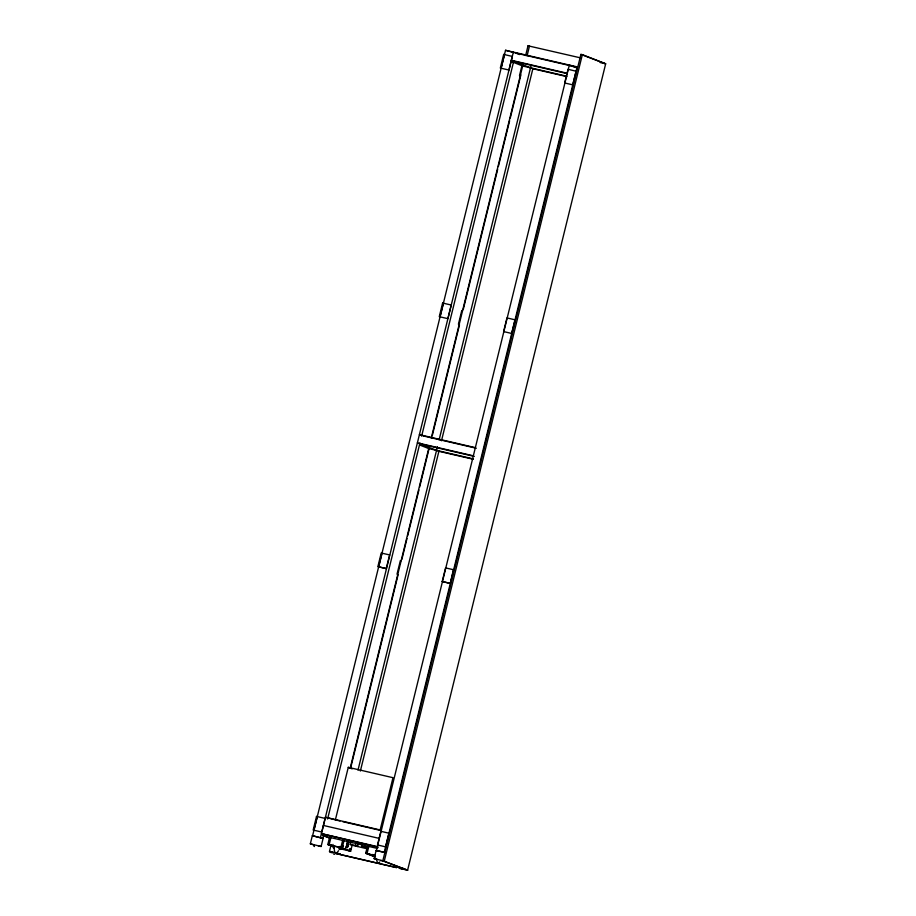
<?xml version="1.0" encoding="UTF-8"?>
<svg xmlns="http://www.w3.org/2000/svg" width="916" height="916" viewBox="0 0 916 916"><rect width="100%" height="100%" fill="white"/><g stroke="black" fill="none" stroke-linecap="round" stroke-linejoin="round"><path stroke-width="1.37" d="M349.591 848.743L349.465 849.372M329.989 836.709L330.252 837.453M366.869 851.743L366.331 852.636L366.847 851.101M314.268 845.033L310.329 843.831L312.322 835.736L323.108 838.38L321.115 846.487L318.367 846.018M378.651 566.832L381.995 553.195M385.361 852.624L384.251 852.315L577.16 66.891L505.529 50.288L312.608 835.69L322.81 838.438L323.829 834.27M386.254 568.561L389.609 554.924L381.216 553.012L377.861 566.649L386.495 568.653L378.411 566.741M320.451 837.51L513.372 52.109M327.585 819.007L419.952 442.955M421.658 436.016L513.681 61.361M333.859 846.911L327.814 844.529L329.817 836.342M331.123 836.652L329.119 844.827L333.962 846.739M335.359 819.946L348.275 767.333L392.987 777.695L380.06 830.308M521.834 66.032L519.486 75.581L520.265 75.765M333.413 852.556L329.485 851.365L331.145 844.609M350.164 768.284L428.906 447.741M431.287 438.031L522.944 64.853M350.748 767.539L398.139 574.607M401.884 559.344L407.002 538.516M407.677 535.745L418.933 489.945M419.608 487.163L429.157 448.302M432.226 435.81L459.5 324.779M463.244 309.505L497.686 169.323M498.361 166.552L509.617 120.752M510.292 117.969L520.861 74.952M525.635 55.521L528.017 45.8L529.482 46.04L527.101 55.75M358.007 770.104L437.424 446.779M439.13 439.84L531.177 65.093M342.893 839.377L340.878 847.563L349.362 850.895M360.366 771.032L439.096 450.489M441.489 440.768L532.826 68.883M352.339 844.38L350.668 851.193L342.183 847.861L343.866 841.048M352.694 845.353L350.336 844.426L351.206 840.854M358.534 842.926L357.652 846.498L355.305 845.571L355.889 843.189M367.66 848.159L361.58 846.373L362.175 843.991M369.034 845.434L367.03 853.62L375.503 856.952L365.713 853.311L367.396 846.498M376.762 859.483L374.117 858.624L376.11 850.529L384.251 852.315L376.407 850.483L569.317 65.082L575.546 67.532M377.507 844.93L380.861 831.293L388.934 833.205L385.59 846.842L377.747 845.021M442.21 581.523L445.554 567.897L453.397 569.706L450.283 583.435L442.21 581.523L450.054 583.343M503.605 331.546L506.96 317.909L515.032 319.821L511.689 333.458L503.846 331.638M564.668 82.932L568.023 69.295L576.095 71.208L572.752 84.844L564.909 83.024M382.819 860.8L407.597 870.2L382.819 860.8L580.893 54.399L582.358 54.639L605.671 63.799L407.597 870.2L399.273 868.276M384.285 861.04L582.358 54.639M323.108 838.38L322.352 838.323M310.329 843.831L321.115 846.487M329.485 851.365L340.26 854.01L336.206 853.243M374.117 858.624L384.903 861.269L380.85 860.513M331.42 852.441L329.955 852.201L332.726 852.842M403.303 868.734L399.994 868.036M528.017 45.8L580.767 57.926M600.117 62.517L605.671 63.799L580.893 54.399M514.414 52.727L505.529 50.288M576.897 67.212L515.719 53.036L519.601 54.559M567.302 73.257L511.357 60.284L532.86 68.746L566.981 76.646M513.716 61.212L566.935 73.555M565.985 76.039L522.67 65.998L512.33 61.933M462.557 310.742L461.767 310.558L458.424 324.195L459.202 324.379M475.347 447.638L419.402 434.665L421.761 435.592M423.123 435.901L476.343 448.245M473.343 455.813L417.398 442.84L438.901 451.302L473.011 459.202M419.746 443.768L474.328 456.42M473.389 458.916L428.699 448.554L419.654 444.993M401.151 560.718L400.372 560.546L397.017 574.172L397.807 574.355M381.377 830.24L325.432 817.267L340.065 821.045M342.79 821.675L379.636 830.217M323.417 825.453L379.361 838.426M377.358 846.602L321.401 833.64L378.342 847.22M325.26 836.342L377.541 848.468M361.58 846.373L366.549 847.518M350.336 844.426L355.305 845.571M351.297 845.033L366.824 848.697M327.814 844.529L342.183 847.861M365.713 853.311L374.873 855.441M330.058 845.205L341.828 847.93M367.969 853.987L374.507 855.51M340.202 848.766L350.668 851.193M335.577 853.403L396.559 867.544M399.33 868.185L404.883 869.467M335.496 853.483L396.502 867.624M397.2 867.349L393.273 866.147L403.361 868.517M376.797 850.815L376.11 850.529M313.009 836.022L312.322 835.736M333.653 854.055L334.466 854.353M504.464 54.594L501.121 68.231M443.401 303.219L440.046 316.856M348.275 767.333L352.191 768.868M317.302 816.603L313.948 830.24M322.375 835.278L330.126 838.323M314.509 846.533L313.696 845.972M341.244 848.182A6.469 1.924 -76.9 0 1 338.702 847.174M333.767 848.182A6.469 1.924 -76.9 0 1 332.977 844.426M338.496 850.735A10.683 3.172 -76.9 0 1 334.329 846.739M346.775 841.472A3.092 0.916 -76.9 0 1 347.313 844.002M347.153 844.792A3.092 0.916 -76.9 0 1 345.801 847.437M341.359 848.353A5.37 1.592 -76.9 0 1 339.882 846.407M343.969 848.96A5.37 1.592 -76.9 0 1 342.561 848.021M346.992 845.033A3.653 1.088 -76.9 0 1 346.397 846.705M346.042 847.323A3.653 1.088 -76.9 0 1 345.698 847.747M379.831 861.956A10.683 3.172 -76.9 0 1 376.636 858.887M375.068 855.956A5.37 1.592 -76.9 0 1 374.93 855.075M373.533 856.059A5.37 1.592 -76.9 0 1 372.32 854.468M342.756 846.739L343.26 845.594L342.756 846.739M347.198 845.193C348.298 846.556 347.92 841.357 347.198 845.193M350.29 849.705L350.794 848.56L350.29 849.705M316.512 816.419L313.169 830.056L321.791 832.049L325.146 818.423L316.512 816.419M442.611 303.036L439.268 316.673L447.89 318.665L451.245 305.028L442.611 303.036M503.685 54.41L500.331 68.047L508.964 70.051L512.307 56.414L503.685 54.41M347.977 846.544A3.092 0.916 -76.9 0 0 348.332 841.758A3.092 0.916 -76.9 0 0 346.477 845.96A3.092 0.916 -76.9 0 0 347.977 846.544"/></g></svg>
